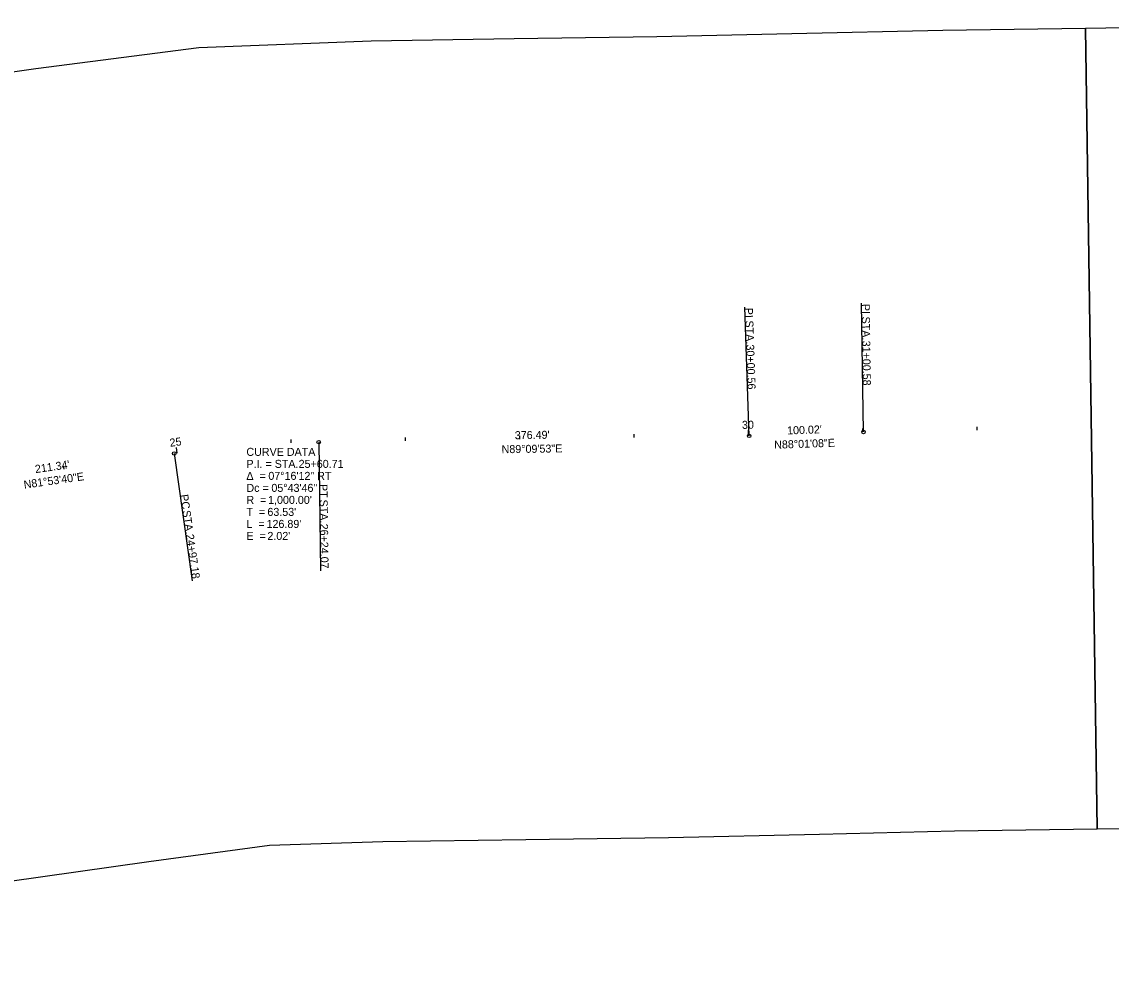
# Model space of a CAD drawing. Extents: x 1983749 to 1988754, y 751961 to 753168.
# Drawn here: x 1985283 to 1986236, y 752297 to 753137 of the extents above; entities that cross this region are included whole.
import ezdxf

# ---------------------------------------------------------------- set-up
doc = ezdxf.new("R2010")
doc.units = 0
for name, color, linetype in [('GE_P_Alignment', 7, 'Continuous'), ('GE_P_Alignment_100_Bearings', 7, 'Continuous'), ('GE_P_Alignment_100_Cardinal_Points', 7, 'Continuous'), ('GE_P_Alignment_100_Curve_Data', 7, 'Continuous'), ('GE_P_Alignment_100_Stations', 7, 'Continuous'), ('SC_Scratch1', 7, 'Continuous')]:
    doc.layers.add(name, color=color, linetype=linetype)

msp = doc.modelspace()

# ---------------------------------------------------------------- linework, layer by layer
at = {"layer": 'GE_P_Alignment_100_Bearings'}
for p, q in [((1985919.22, 752775.2), (1985915.33, 752887.64)), ((1986019.18, 752778.66), (1986017.54, 752891.15)), ((1985542.77, 752769.71), (1985544.41, 752657.23)), ((1985416.35, 752759.83), (1985432.22, 752648.45))]:
    msp.add_line(p, q, dxfattribs=at)
for centre in [(1986019.18, 752778.66), (1985542.77, 752769.71), (1985919.22, 752775.2), (1985416.35, 752759.83)]:
    msp.add_circle(centre, 1.5, dxfattribs=at)
at = {"layer": 'GE_P_Alignment_100_Stations'}
for p, q in [((1985918.66, 752775.19), (1985918.59, 752780.19)), ((1986018.6, 752778.64), (1986018.5, 752781.64)), ((1986118.59, 752780.11), (1986118.55, 752783.11)), ((1986218.58, 752781.57), (1986218.54, 752784.57)), ((1985518.71, 752769.07), (1985518.59, 752772.07)), ((1985618.69, 752770.82), (1985618.65, 752773.82)), ((1985718.68, 752772.28), (1985718.64, 752775.28)), ((1985818.67, 752773.74), (1985818.63, 752776.74)), ((1985419.14, 752760.22), (1985418.45, 752765.18)), ((1985320.14, 752746.13), (1985319.72, 752749.1))]:
    msp.add_line(p, q, dxfattribs=at)
at = {"layer": 'SC_Scratch1'}
for points in [[(1986213.47, 753131.54), (1986223.69, 752431.61), (1986348.68, 752433.44), (1986473.67, 752435.26), (1986596.33, 752436.65), (1986713.14, 752437.36), (1986800.5, 752431.33), (1986886.72, 752416.03), (1987003.1, 752387.19), (1987124.4, 752357.03), (1987245.71, 752326.87), (1987367.02, 752296.71), (1987535.91, 752976.03), (1987414.6, 753006.19), (1987293.29, 753036.35), (1987171.98, 753066.51), (1987045.69, 753097.74), (1986885.87, 753126.11), (1986723.94, 753137.28), (1986590.76, 753136.63), (1986463.44, 753135.19), (1986338.46, 753133.36)], [(1984879.21, 753053.4), (1985066.58, 752378.95), (1985148.29, 752376.06), (1985270.49, 752385.53), (1985394.24, 752403.15), (1985499.8, 752417.27), (1985598.8, 752420.49), (1985723.79, 752422.32), (1985848.77, 752424.14), (1985980.73, 752427.12), (1986098.71, 752429.79), (1986223.69, 752431.61), (1986213.47, 753131.54), (1986088.48, 753129.71), (1985956.53, 753126.7), (1985838.57, 753124.06), (1985713.58, 753122.24), (1985588.59, 753120.42), (1985437.83, 753114.52), (1985295.55, 753096.16), (1985171.79, 753078.53), (1985046.02, 753068.55)]]:
    msp.add_lwpolyline(points, close=True, dxfattribs=at)

# ---------------------------------------------------------------- texts
at = {"layer": 'GE_P_Alignment'}
for s, rotation, p in [('N88°01\'08"E', 1.98107, (1985941.23, 752763.96)), ('N89°09\'53"E', 0.83535, (1985702.77, 752760.05)), ('N81°53\'40"E', 8.10547, (1985285.31, 752729.05))]:
    msp.add_text(s, height=7, rotation=rotation, dxfattribs=at).set_placement(p)
at = {"layer": 'GE_P_Alignment_100_Bearings'}
for s, rotation, p in [('PI', 271.98107, (1985915.46, 752887.11)), ('PI', 270.83683, (1986017.66, 752890.56)), (' STA. ', 271.98107, (1985915.75, 752878.64)), (' STA. ', 270.83683, (1986017.78, 752882.09)), ('31+00.58', 270.83683, (1986018.12, 752858.46)), ('30+00.56', 271.98107, (1985916.57, 752855.02)), ('PT', 270.83535, (1985543.41, 752733.11)), ('PC', 278.10547, (1985421.62, 752723.62)), (' STA. ', 270.83535, (1985543.57, 752722.08)), (' STA. ', 278.10547, (1985423.24, 752712.27)), ('26+24.07', 270.83535, (1985543.92, 752698.45)), ('24+97.18', 278.10547, (1985426.57, 752688.87))]:
    msp.add_text(s, height=7, rotation=rotation, dxfattribs=at).set_placement(p)
at = {"layer": 'GE_P_Alignment_100_Cardinal_Points'}
for s, p in [('CURVE DATA', (1985479.56, 752757.77)), ('P.I. = STA. ', (1985479.56, 752747.27)), ('25+60.71', (1985525.23, 752747.27)), ('Δ  = ', (1985479.56, 752736.77)), ('07°16\'12" RT', (1985498.76, 752736.77)), ('Dc = ', (1985479.56, 752726.27)), ('05°43\'46"', (1985501.41, 752726.27)), ('R  = ', (1985479.56, 752715.77)), ("1,000.00'", (1985498.52, 752715.77)), ('T  = ', (1985479.56, 752705.27)), ("63.53'", (1985497.91, 752705.27)), ('L  = ', (1985479.56, 752694.77)), ("126.89'", (1985497.17, 752694.77)), ('E  = ', (1985479.56, 752684.27)), ("2.02'", (1985497.91, 752684.27))]:
    msp.add_text(s, height=7, dxfattribs=at).set_placement(p)
at = {"layer": 'GE_P_Alignment_100_Curve_Data'}
for s, rotation, p in [("376.49'", 0.83535, (1985714.3, 752772.32)), ("100.02'", 1.98107, (1985952.51, 752776.46)), ("211.34'", 8.10547, (1985295.19, 752742.68))]:
    msp.add_text(s, height=7, rotation=rotation, dxfattribs=at).set_placement(p)
at = {"layer": 'GE_P_Alignment_100_Stations'}
for s, rotation, p in [('30', 0.83535, (1985913, 752781.36)), ('25', 7.94403, (1985412.87, 752765.66))]:
    msp.add_text(s, height=7, rotation=rotation, dxfattribs=at).set_placement(p)

doc.saveas('drawing.dxf')
